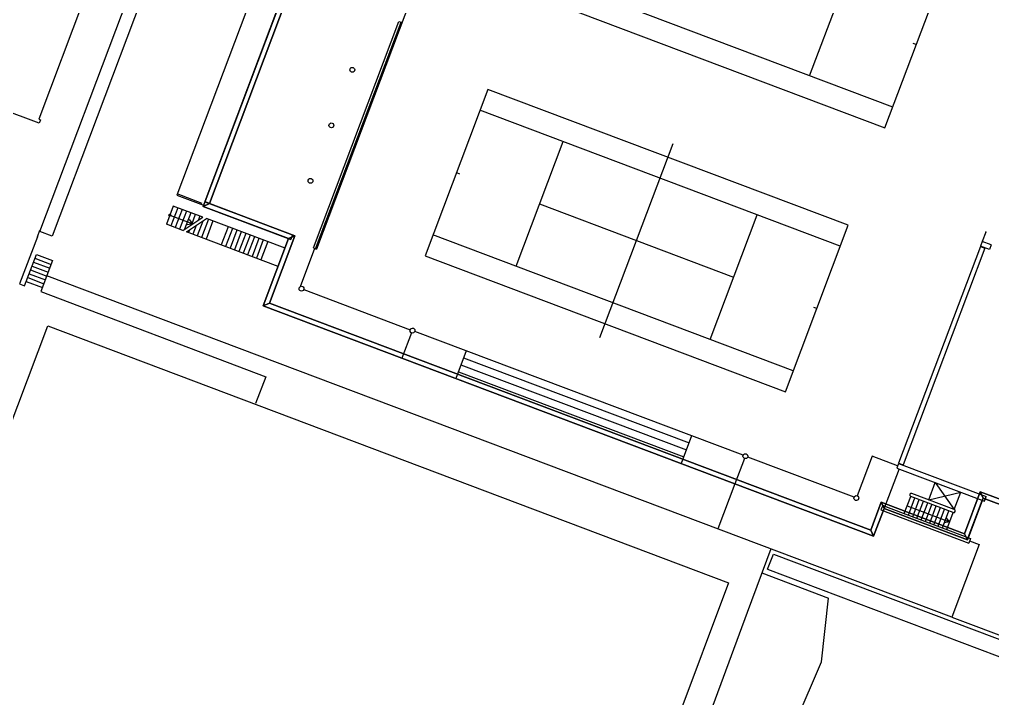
# Model space of a CAD drawing. Header units: millimetres. Extents: x 521005098 to 522149999836, y 174611071 to 175300000107.
# Drawn here: x 521867455863 to 521927507739, y 174911895531 to 174953794599 of the extents above; entities that cross this region are included whole.
import ezdxf

# ---------------------------------------------------------------- set-up
doc = ezdxf.new("R2010")
doc.units = ezdxf.units.MM
doc.header["$LTSCALE"] = 200
doc.header["$PDSIZE"] = 200
for name, color, linetype in [('0-35TEXT', 3, 'Continuous'), ('siteplan$0$0-35TEXT', 3, 'Continuous'), ('siteplan$0$siteplan$0$19', 1, 'Continuous'), ('siteplan$0$siteplan$0$22', 1, 'Continuous'), ('siteplan$0$siteplan$0$25', 1, 'Continuous'), ('siteplan$0$siteplan$0$26', 1, 'Continuous'), ('siteplan$0$siteplan$0$27', 1, 'Continuous'), ('siteplan$0$siteplan$0$29', 1, 'Continuous'), ('siteplan$0$siteplan$0$30', 1, 'Continuous'), ('siteplan$0$siteplan$0$31', 1, 'Continuous'), ('siteplan$0$siteplan$0$48', 1, 'Continuous'), ('siteplan$0$siteplan$0$49', 1, 'Continuous'), ('siteplan$0$siteplan$0$5', 1, 'Continuous'), ('siteplan$0$siteplan$0$51', 1, 'Continuous'), ('siteplan$0$siteplan$0$8', 1, 'Continuous')]:
    doc.layers.add(name, color=color, linetype=linetype)
doc.layers.get('siteplan$0$0-35TEXT').off()

# ---------------------------------------------------------------- blocks, each defined once
blk = doc.blocks.new('siteplan$0$siteplan')
at = {"layer": 'siteplan$0$siteplan$0$19', "color": 8}
for p, q in [((21368.78, 74837.001), (21382.659, 74831.745)), ((21382.659, 74831.745), (21382.021, 74830.104)), ((21421.651, 74826.255), (21420.079, 74826.848)), ((21413.821, 74821.13), (21412.374, 74817.214)), ((21413.271, 74819.646), (21417.377, 74818.097)), ((21416.942, 74814.168), (21417.377, 74818.097)), ((21412.374, 74817.214), (21405.64, 74798.987)), ((21410.649, 74799.427), (21416.942, 74814.168))]:
    blk.add_line(p, q, dxfattribs=at)
at = {"layer": 'siteplan$0$siteplan$0$22', "color": 8}
for p, q in [((21378.723, 74842.448), (21377.18, 74843.03)), ((21384.069, 74840.271), (21382.502, 74836.117)), ((21385.665, 74839.669), (21384.773, 74837.305)), ((21385.001, 74837.13), (21391.572, 74834.651)), ((21412.116, 74826.902), (21391.853, 74834.545)), ((21418.965, 74824.318), (21412.396, 74826.796)), ((21420.079, 74826.848), (21419.158, 74824.406)), ((21421.651, 74826.255), (21420.079, 74826.848)), ((21421.738, 74826.062), (21420.171, 74821.907)), ((21426.007, 74821.822), (21426.875, 74824.124))]:
    blk.add_line(p, q, dxfattribs=at)
at = {"layer": 'siteplan$0$siteplan$0$25', "color": 8}
for p, q in [((21383.952, 74855.94), (21378.905, 74842.561)), ((21384.233, 74855.835), (21379.186, 74842.455)), ((21385.594, 74839.696), (21390.867, 74853.674)), ((21385.735, 74839.643), (21391.008, 74853.621)), ((21390.867, 74853.674), (21391.008, 74853.621)), ((21378.898, 74842.542), (21378.792, 74842.261)), ((21378.792, 74842.261), (21384.21, 74840.218)), ((21378.898, 74842.542), (21384.315, 74840.499)), ((21378.905, 74842.561), (21379.186, 74842.455)), ((21384.315, 74840.499), (21384.21, 74840.218)), ((21385.594, 74839.696), (21385.735, 74839.643)), ((21426.758, 74839.794), (21421.711, 74826.413)), ((21427.039, 74839.688), (21421.991, 74826.308)), ((21426.758, 74839.794), (21427.039, 74839.688)), ((21426.871, 74840.093), (21426.765, 74839.812)), ((21427.326, 74839.601), (21426.765, 74839.812)), ((21427.432, 74839.881), (21426.871, 74840.093)), ((21427.432, 74839.881), (21427.326, 74839.601)), ((21421.704, 74826.395), (21421.598, 74826.114)), ((21421.598, 74826.114), (21427.015, 74824.071)), ((21421.704, 74826.395), (21427.121, 74824.352)), ((21421.711, 74826.413), (21421.991, 74826.308)), ((21427.015, 74824.071), (21427.121, 74824.352)), ((21420.73, 74823.813), (21420.624, 74823.532)), ((21420.624, 74823.532), (21426.041, 74821.489)), ((21420.73, 74823.813), (21426.147, 74821.769)), ((21421.01, 74823.707), (21420.73, 74823.813)), ((21426.147, 74821.769), (21426.041, 74821.489))]:
    blk.add_line(p, q, dxfattribs=at)
at = {"layer": 'siteplan$0$siteplan$0$26', "color": 8}
for p, q in [((21368.56, 74840.393), (21367.462, 74837.485)), ((21367.774, 74837.368), (21368.5, 74839.294)), ((21368.411, 74839.057), (21369.412, 74838.679)), ((21368.5, 74839.294), (21369.501, 74838.917)), ((21368.231, 74838.581), (21369.233, 74838.204)), ((21368.321, 74838.819), (21369.322, 74838.442)), ((21369.501, 74838.917), (21368.78, 74837.001)), ((21367.963, 74837.868), (21368.964, 74837.49)), ((21368.052, 74838.105), (21369.053, 74837.728)), ((21368.142, 74838.343), (21369.143, 74837.966)), ((21367.462, 74837.485), (21367.774, 74837.368)), ((21367.873, 74837.63), (21368.874, 74837.252))]:
    blk.add_line(p, q, dxfattribs=at)
at = {"layer": 'siteplan$0$siteplan$0$27', "color": 8}
for p, q in [((21397.196, 74869.884), (21385.782, 74839.625)), ((21416.217, 74850.327), (21419.122, 74858.027)), ((21420.866, 74847.109), (21424.737, 74857.373)), ((21421.349, 74848.391), (21399.109, 74856.78)), ((21398.625, 74855.498), (21420.866, 74847.109)), ((21422.802, 74852.241), (21422.615, 74852.311)), ((21396.356, 74849.482), (21392.484, 74839.218)), ((21418.596, 74841.093), (21396.356, 74849.482)), ((21418.113, 74839.811), (21395.872, 74848.2)), ((21398.1, 74838.564), (21401.004, 74846.264)), ((21403.282, 74834.17), (21407.799, 74846.144)), ((21394.42, 74844.35), (21394.608, 74844.279)), ((21376.951, 74842.281), (21376.527, 74841.158)), ((21377.222, 74842.18), (21376.799, 74841.057)), ((21377.494, 74842.078), (21377.07, 74840.955)), ((21399.553, 74842.416), (21411.529, 74837.897)), ((21377.765, 74841.975), (21377.342, 74840.853)), ((21378.036, 74841.873), (21377.649, 74840.846)), ((21378.308, 74841.771), (21378.064, 74841.123)), ((21378.579, 74841.668), (21378.478, 74841.401)), ((21379.122, 74841.464), (21378.698, 74840.341)), ((21410.076, 74834.046), (21412.981, 74841.747)), ((21378.357, 74841.079), (21378.156, 74840.546)), ((21378.772, 74841.357), (21378.427, 74840.443)), ((21379.393, 74841.361), (21378.97, 74840.239)), ((21380.334, 74841.007), (21379.91, 74839.884)), ((21380.605, 74840.904), (21380.181, 74839.782)), ((21414.725, 74830.829), (21418.596, 74841.093)), ((21377.942, 74840.801), (21377.884, 74840.648)), ((21380.876, 74840.802), (21380.453, 74839.679)), ((21381.148, 74840.7), (21380.724, 74839.577)), ((21381.419, 74840.597), (21380.995, 74839.474)), ((21381.69, 74840.495), (21381.267, 74839.372)), ((21381.962, 74840.393), (21381.538, 74839.27)), ((21382.233, 74840.29), (21381.809, 74839.167)), ((21415.208, 74832.111), (21392.968, 74840.5)), ((21382.504, 74840.188), (21382.081, 74839.065)), ((21382.776, 74840.085), (21382.352, 74838.963)), ((21385.735, 74839.643), (21385.782, 74839.625)), ((21392.484, 74839.218), (21414.725, 74830.829)), ((21416.66, 74835.961), (21416.474, 74836.031)), ((21423.576, 74824.161), (21423.975, 74825.218)), ((21423.975, 74825.218), (21425.148, 74823.568)), ((21422.058, 74823.312), (21422.457, 74824.369)), ((21422.32, 74823.213), (21422.719, 74824.27)), ((21422.582, 74823.114), (21422.981, 74824.172)), ((21422.844, 74823.015), (21423.243, 74824.073)), ((21423.576, 74824.161), (21425.546, 74824.625)), ((21425.148, 74823.568), (21425.546, 74824.625)), ((21423.106, 74822.916), (21423.505, 74823.974)), ((21423.368, 74822.817), (21423.767, 74823.875)), ((21423.63, 74822.719), (21424.029, 74823.776)), ((21423.892, 74822.62), (21424.291, 74823.677)), ((21424.154, 74822.521), (21424.553, 74823.579)), ((21424.416, 74822.422), (21424.815, 74823.48)), ((21424.678, 74822.323), (21425.077, 74823.381)), ((21424.988, 74816.918), (21432.868, 74813.946))]:
    blk.add_line(p, q, dxfattribs=at)
at = {"layer": 'siteplan$0$siteplan$0$29', "color": 8}
for centre, start, end in [((21387.997, 74850.685), 249.3328, 249.33223), ((21386.706, 74847.26), 69.3328, 69.33223), ((21385.414, 74843.836), 249.3328, 249.33223), ((21384.86, 74837.183), 249.3328, 249.33223), ((21391.713, 74834.598), 249.3328, 249.33223), ((21412.256, 74826.849), 249.3328, 249.33223), ((21419.105, 74824.265), 249.3328, 249.33223)]:
    blk.add_arc(centre, 0.15, start, end, dxfattribs=at)
at = {"layer": 'siteplan$0$siteplan$0$30', "color": 8}
for p, q in [((21376.739, 74841.721), (21378.158, 74841.186)), ((21378.155, 74841.185), (21377.941, 74841.457)), ((21378.155, 74841.185), (21377.814, 74841.122)), ((21422.237, 74823.784), (21424.857, 74822.796)), ((21424.857, 74822.796), (21424.642, 74823.069)), ((21424.857, 74822.796), (21424.515, 74822.733))]:
    blk.add_line(p, q, dxfattribs=at)
blk.add_circle((21376.739, 74841.721), 0.0679, dxfattribs=at)
at = {"layer": 'siteplan$0$siteplan$0$31', "color": 8}
for p, q in [((21378.769, 74841.596), (21376.951, 74842.281)), ((21377.543, 74840.774), (21378.768, 74841.595)), ((21377.774, 74840.688), (21379, 74841.51)), ((21383.847, 74839.681), (21379, 74841.51)), ((21377.543, 74840.774), (21376.527, 74841.158)), ((21383.423, 74838.558), (21377.774, 74840.688)), ((21427.091, 74840.677), (21426.871, 74840.093)), ((21425.077, 74823.381), (21422.457, 74824.369)), ((21425.148, 74823.568), (21422.528, 74824.556)), ((21427.068, 74824.211), (21428.57, 74823.645))]:
    blk.add_line(p, q, dxfattribs=at)
for centre, start, end in [((21422.493, 74824.463), 69.3328, 249.3328), ((21425.112, 74823.475), 249.3328, 69.3328)]:
    blk.add_arc(centre, 0.1, start, end, dxfattribs=at)
blk.add_point((21427.091, 74840.677), dxfattribs=at)
at = {"layer": 'siteplan$0$siteplan$0$48', "color": 8}
for p, q in [((21368.715, 74840.715), (21389.5, 74895.814)), ((21390.263, 74895.526), (21369.479, 74840.427)), ((21369.479, 74840.427), (21368.715, 74840.715)), ((21413.629, 74819.875), (21413.982, 74820.81)), ((21413.982, 74820.81), (21432.961, 74813.651)), ((21413.629, 74819.875), (21432.628, 74812.708))]:
    blk.add_line(p, q, dxfattribs=at)
at = {"layer": 'siteplan$0$siteplan$0$49', "color": 8}
for p, q in [((21384.24, 74855.853), (21379.179, 74842.436)), ((21379.179, 74842.436), (21384.456, 74840.446)), ((21384.456, 74840.446), (21382.889, 74836.291)), ((21382.889, 74836.291), (21419.996, 74822.294)), ((21425.779, 74822.068), (21426.753, 74824.651)), ((21426.753, 74824.651), (21428.463, 74824.006)), ((21419.996, 74822.294), (21420.642, 74824.006)), ((21420.642, 74824.006), (21425.779, 74822.068))]:
    blk.add_line(p, q, dxfattribs=at)
at = {"layer": 'siteplan$0$siteplan$0$5', "color": 8}
for p, q in [((21373.093, 74859.48), (21368.654, 74847.645)), ((21368.675, 74847.392), (21366.303, 74848.273)), ((21368.654, 74847.645), (21368.755, 74847.607)), ((21368.755, 74847.607), (21368.675, 74847.392)), ((21361.682, 74814.944), (21369.198, 74834.887)), ((21369.198, 74834.887), (21411.22, 74819.036)), ((21411.22, 74819.036), (21402.334, 74795.447))]:
    blk.add_line(p, q, dxfattribs=at)
at = {"layer": 'siteplan$0$siteplan$0$51', "color": 8}
for p, q in [((21378.792, 74842.261), (21384.065, 74856.24)), ((21379.179, 74842.436), (21384.24, 74855.853)), ((21384.069, 74840.271), (21378.792, 74842.261)), ((21384.456, 74840.446), (21379.179, 74842.436)), ((21382.502, 74836.117), (21384.069, 74840.271)), ((21382.889, 74836.291), (21384.456, 74840.446)), ((21420.171, 74821.907), (21382.502, 74836.117)), ((21419.996, 74822.294), (21382.889, 74836.291)), ((21426.753, 74824.651), (21425.779, 74822.068)), ((21428.463, 74824.006), (21426.753, 74824.651)), ((21426.928, 74824.264), (21425.954, 74821.682)), ((21428.638, 74823.619), (21426.928, 74824.264)), ((21420.642, 74824.006), (21419.996, 74822.294)), ((21420.817, 74823.619), (21420.171, 74821.907)), ((21425.779, 74822.068), (21420.642, 74824.006)), ((21425.954, 74821.682), (21420.817, 74823.619))]:
    blk.add_line(p, q, dxfattribs=at)
at = {"layer": 'siteplan$0$siteplan$0$8', "color": 8}
for p, q in [((21416.66, 74947.622), (21377.177, 74842.951)), ((21377.177, 74842.951), (21378.819, 74842.332)), ((21368.56, 74840.393), (21368.713, 74840.8)), ((21424.988, 74816.918), (21369.148, 74837.981)), ((21420.171, 74821.907), (21382.502, 74836.117)), ((21391.656, 74834.459), (21391.063, 74832.887)), ((21395.026, 74833.348), (21394.38, 74831.636)), ((21394.703, 74832.491), (21408.616, 74827.243)), ((21394.864, 74832.918), (21408.777, 74827.67)), ((21394.541, 74832.063), (21408.454, 74826.815)), ((21408.939, 74828.1), (21408.293, 74826.388)), ((21412.2, 74826.71), (21411.607, 74825.138)), ((21411.61, 74825.137), (21410.562, 74822.359)), ((21426.682, 74821.407), (21424.988, 74816.918)), ((21426.094, 74821.629), (21426.682, 74821.407))]:
    blk.add_line(p, q, dxfattribs=at)
at = {"layer": 'siteplan$0$siteplan$0$51', "color": 8}
mesh = blk.add_polyface(dxfattribs=at)
corners = [(21397.743, 74891.224), (21397.356, 74891.049), (21399.481, 74890.568), (21399.095, 74890.393), (21460.576, 74929.02), (21460.189, 74928.846), (21465.712, 74927.082), (21465.326, 74926.907), (21438.236, 74854.242), (21437.85, 74854.068), (21439.948, 74853.596), (21439.562, 74853.422), (21379.179, 74842.436), (21378.792, 74842.261), (21384.456, 74840.446), (21384.069, 74840.271), (21382.889, 74836.291), (21382.502, 74836.117), (21432.733, 74939.523), (21432.628, 74939.242), (21432.095, 74837.962), (21431.708, 74837.787), (21433.805, 74837.317), (21433.418, 74837.142), (21410.025, 74923.785), (21409.638, 74923.61), (21411.764, 74923.129), (21411.377, 74922.954), (21470.257, 74954.684), (21469.87, 74954.51), (21473.681, 74953.393), (21473.295, 74953.218), (21477.276, 74978.478), (21477.171, 74978.198), (21478.989, 74977.833), (21478.602, 74977.658), (21478.662, 74976.968), (21478.276, 74976.793), (21483.797, 74975.025), (21483.411, 74974.85), (21469.584, 74957.236), (21428.491, 74972.738), (21469.198, 74957.062), (21385.46, 74858.664), (21384.933, 74858.542), (21387.199, 74858.008), (21386.812, 74857.833), (21420.642, 74824.006), (21420.817, 74823.619), (21426.753, 74824.651), (21426.928, 74824.264), (21432.894, 74840.931), (21433.069, 74840.545), (21384.065, 74856.24), (21384.24, 74855.853), (21396.488, 74888.747), (21396.662, 74888.361), (21408.77, 74921.308), (21408.945, 74920.921), (21461.047, 74931.119), (21461.222, 74930.733), (21417.77, 74945.167), (21417.945, 74944.78), (21470.727, 74956.782), (21470.903, 74956.397), (21436.183, 74993.98), (21436.358, 74993.593), (21428.104, 74972.563), (21476.047, 74954.478), (21475.871, 74954.864), (21464.646, 74929.441), (21464.471, 74929.827), (21459.038, 74929.279), (21458.863, 74929.666), (21410.683, 74920.266), (21410.509, 74920.652), (21398.401, 74887.705), (21398.226, 74888.092), (21385.179, 74858.769), (21386.119, 74855.145), (21385.944, 74855.531), (21434.782, 74839.899), (21434.607, 74840.285), (21428.638, 74823.619), (21428.463, 74824.006), (21420.171, 74821.907), (21419.997, 74822.294), (21425.954, 74821.682), (21425.779, 74822.068), (21428.491, 74972.738), (21428.21, 74972.844), (21385.039, 74858.822)]
mesh.append_faces([[corners[k] for k in face] for face in [(41, 40, 89), (66, 65, 90, 89), (67, 41, 90)]], dxfattribs={"vtx0": -1, "color": 8})
mesh.append_faces([[corners[k] for k in face] for face in [(44, 43, 78, 91)]], dxfattribs={"vtx0": -1, "vtx1": -1, "color": 8})
mesh.append_faces([[corners[k] for k in face] for face in [(40, 41, 67, 42)]], dxfattribs={"vtx0": -1, "vtx1": -1, "vtx3": -1, "color": 8})
mesh.append_faces([[corners[k] for k in face] for face in [(0, 1, 3, 2), (1, 0, 58, 57), (2, 3, 77, 76), (4, 5, 7, 6), (5, 4, 60, 59), (6, 7, 9, 8), (8, 9, 11, 10), (10, 11, 82, 81), (12, 13, 15, 14), (13, 12, 54, 53), (14, 15, 17, 16), (16, 17, 85, 86), (18, 19, 72, 73), (19, 18, 61, 62), (20, 21, 23, 22), (21, 20, 52, 51), (22, 23, 84, 83), (24, 25, 27, 26), (25, 24, 62, 61), (26, 27, 75, 74), (28, 29, 31, 30), (29, 28, 64, 63), (30, 31, 71, 70), (32, 33, 35, 34), (33, 32, 65, 66), (34, 35, 37, 36), (36, 37, 39, 38), (38, 39, 69, 68), (40, 42, 73, 72), (43, 44, 46, 45), (45, 46, 80, 79), (47, 48, 87, 88), (48, 47, 86, 85), (49, 50, 83, 84), (50, 49, 88, 87), (51, 52, 81, 82), (53, 54, 79, 80), (55, 56, 76, 77), (56, 55, 78, 43), (57, 58, 74, 75), (59, 60, 70, 71), (63, 64, 68, 69)]], dxfattribs={"vtx0": -1, "vtx2": -1, "color": 8})
blk = doc.blocks.new('siteplan')
at = {"layer": 'siteplan$0$0-35TEXT', "xscale": 1000, "yscale": 1000, "zscale": 1000}
blk.add_blockref('siteplan$0$siteplan', (500000000, 100000000), dxfattribs=at)

msp = doc.modelspace()

# ---------------------------------------------------------------- block references
at = {"layer": '0-35TEXT', "xscale": 1000, "yscale": 1000, "zscale": 1000}
msp.add_blockref('siteplan', (500000094.73971, 99999891.38169), dxfattribs=at)

doc.saveas('drawing.dxf')
